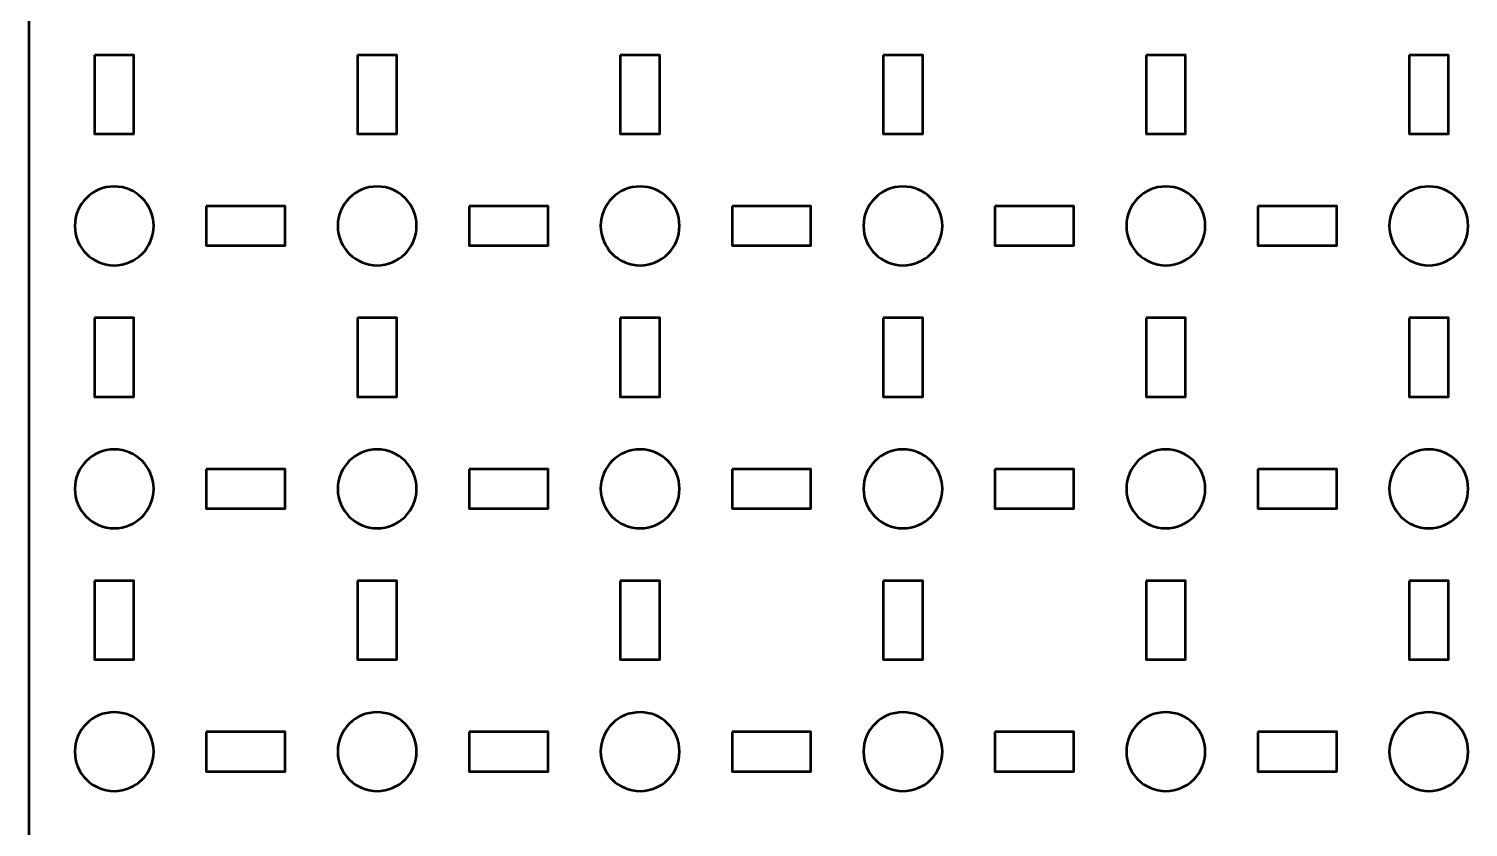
# Model space of a CAD drawing. Header units: centimetres. Extents: x -24.2 to 3.2, y -28.5 to 40.7.
# Drawn here: x -24.15 to -13.2, y 19.42 to 25.5 of the extents above; entities that cross this region are included whole.
import ezdxf

# ---------------------------------------------------------------- set-up
doc = ezdxf.new("R2010")
doc.units = ezdxf.units.CM
doc.header["$MEASUREMENT"] = 0
doc.layers.add('Layer 1', color=7, linetype='Continuous')

msp = doc.modelspace()

# ---------------------------------------------------------------- linework, layer by layer
at = {"layer": 'Layer 1', "lineweight": 53}
for points, knots in [([(-23.65008, 40.65002), (-23.65008, 40.65002), (2.6499, 40.65002), (2.6499, 40.65002), (2.6499, 40.65002), (2.9269, 40.65002), (3.14985, 40.42693), (3.14985, 40.14993), (3.14985, 40.14993), (3.14985, 40.14993), (3.14985, 13.84995), (3.14985, 13.84995), (3.14985, 13.84995), (3.14985, 13.57295), (2.9269, 13.35), (2.6499, 13.35), (2.6499, 13.35), (2.6499, 13.35), (-23.65008, 13.35), (-23.65008, 13.35), (-23.65008, 13.35), (-23.92708, 13.35), (-24.15017, 13.57295), (-24.15017, 13.84995), (-24.15017, 13.84995), (-24.15017, 13.84995), (-24.15017, 40.14993), (-24.15017, 40.14993), (-24.15017, 40.14993), (-24.15017, 40.42693), (-23.92708, 40.65002), (-23.65008, 40.65002)], [0, 0, 0, 0, 0.125, 0.125, 0.125, 0.125, 0.25, 0.25, 0.25, 0.25, 0.375, 0.375, 0.375, 0.375, 0.5, 0.5, 0.5, 0.5, 0.625, 0.625, 0.625, 0.625, 0.75, 0.75, 0.75, 0.75, 0.875, 0.875, 0.875, 0.875, 1, 1, 1, 1]), ([(-23.65008, 25.29992), (-23.65008, 25.29992), (-23.35007, 25.29992), (-23.35007, 25.29992), (-23.35007, 25.29992), (-23.35007, 25.29992), (-23.35007, 24.69992), (-23.35007, 24.69992), (-23.35007, 24.69992), (-23.35007, 24.69992), (-23.65008, 24.69992), (-23.65008, 24.69992), (-23.65008, 24.69992), (-23.65008, 24.69992), (-23.65008, 25.29992), (-23.65008, 25.29992)], [0, 0, 0, 0, 0.25, 0.25, 0.25, 0.25, 0.5, 0.5, 0.5, 0.5, 0.75, 0.75, 0.75, 0.75, 1, 1, 1, 1]), ([(-21.65014, 25.29992), (-21.65014, 25.29992), (-21.35014, 25.29992), (-21.35014, 25.29992), (-21.35014, 25.29992), (-21.35014, 25.29992), (-21.35014, 24.69992), (-21.35014, 24.69992), (-21.35014, 24.69992), (-21.35014, 24.69992), (-21.65014, 24.69992), (-21.65014, 24.69992), (-21.65014, 24.69992), (-21.65014, 24.69992), (-21.65014, 25.29992), (-21.65014, 25.29992)], [0, 0, 0, 0, 0.25, 0.25, 0.25, 0.25, 0.5, 0.5, 0.5, 0.5, 0.75, 0.75, 0.75, 0.75, 1, 1, 1, 1]), ([(-19.65021, 25.29992), (-19.65021, 25.29992), (-19.35021, 25.29992), (-19.35021, 25.29992), (-19.35021, 25.29992), (-19.35021, 25.29992), (-19.35021, 24.69992), (-19.35021, 24.69992), (-19.35021, 24.69992), (-19.35021, 24.69992), (-19.65021, 24.69992), (-19.65021, 24.69992), (-19.65021, 24.69992), (-19.65021, 24.69992), (-19.65021, 25.29992), (-19.65021, 25.29992)], [0, 0, 0, 0, 0.25, 0.25, 0.25, 0.25, 0.5, 0.5, 0.5, 0.5, 0.75, 0.75, 0.75, 0.75, 1, 1, 1, 1]), ([(-17.6501, 25.29992), (-17.6501, 25.29992), (-17.3501, 25.29992), (-17.3501, 25.29992), (-17.3501, 25.29992), (-17.3501, 25.29992), (-17.3501, 24.69992), (-17.3501, 24.69992), (-17.3501, 24.69992), (-17.3501, 24.69992), (-17.6501, 24.69992), (-17.6501, 24.69992), (-17.6501, 24.69992), (-17.6501, 24.69992), (-17.6501, 25.29992), (-17.6501, 25.29992)], [0, 0, 0, 0, 0.25, 0.25, 0.25, 0.25, 0.5, 0.5, 0.5, 0.5, 0.75, 0.75, 0.75, 0.75, 1, 1, 1, 1]), ([(-15.65017, 25.29992), (-15.65017, 25.29992), (-15.35017, 25.29992), (-15.35017, 25.29992), (-15.35017, 25.29992), (-15.35017, 25.29992), (-15.35017, 24.69992), (-15.35017, 24.69992), (-15.35017, 24.69992), (-15.35017, 24.69992), (-15.65017, 24.69992), (-15.65017, 24.69992), (-15.65017, 24.69992), (-15.65017, 24.69992), (-15.65017, 25.29992), (-15.65017, 25.29992)], [0, 0, 0, 0, 0.25, 0.25, 0.25, 0.25, 0.5, 0.5, 0.5, 0.5, 0.75, 0.75, 0.75, 0.75, 1, 1, 1, 1]), ([(-13.65006, 25.29992), (-13.65006, 25.29992), (-13.35006, 25.29992), (-13.35006, 25.29992), (-13.35006, 25.29992), (-13.35006, 25.29992), (-13.35006, 24.69992), (-13.35006, 24.69992), (-13.35006, 24.69992), (-13.35006, 24.69992), (-13.65006, 24.69992), (-13.65006, 24.69992), (-13.65006, 24.69992), (-13.65006, 24.69992), (-13.65006, 25.29992), (-13.65006, 25.29992)], [0, 0, 0, 0, 0.25, 0.25, 0.25, 0.25, 0.5, 0.5, 0.5, 0.5, 0.75, 0.75, 0.75, 0.75, 1, 1, 1, 1]), ([(-23.20014, 24.00001), (-23.20014, 23.83424), (-23.33437, 23.7), (-23.50014, 23.7), (-23.50014, 23.7), (-23.66581, 23.7), (-23.80015, 23.83424), (-23.80015, 24.00001), (-23.80015, 24.00001), (-23.80015, 24.16567), (-23.66581, 24.30001), (-23.50014, 24.30001), (-23.50014, 24.30001), (-23.33437, 24.30001), (-23.20014, 24.16567), (-23.20014, 24.00001)], [0, 0, 0, 0, 0.25, 0.25, 0.25, 0.25, 0.5, 0.5, 0.5, 0.5, 0.75, 0.75, 0.75, 0.75, 1, 1, 1, 1]), ([(-21.20007, 24.00001), (-21.20007, 23.83424), (-21.33444, 23.7), (-21.50007, 23.7), (-21.50007, 23.7), (-21.66584, 23.7), (-21.80007, 23.83424), (-21.80007, 24.00001), (-21.80007, 24.00001), (-21.80007, 24.16567), (-21.66584, 24.30001), (-21.50007, 24.30001), (-21.50007, 24.30001), (-21.33444, 24.30001), (-21.20007, 24.16567), (-21.20007, 24.00001)], [0, 0, 0, 0, 0.25, 0.25, 0.25, 0.25, 0.5, 0.5, 0.5, 0.5, 0.75, 0.75, 0.75, 0.75, 1, 1, 1, 1]), ([(-19.20014, 24.00001), (-19.20014, 23.83424), (-19.33447, 23.7), (-19.50014, 23.7), (-19.50014, 23.7), (-19.66577, 23.7), (-19.80014, 23.83424), (-19.80014, 24.00001), (-19.80014, 24.00001), (-19.80014, 24.16567), (-19.66577, 24.30001), (-19.50014, 24.30001), (-19.50014, 24.30001), (-19.33447, 24.30001), (-19.20014, 24.16567), (-19.20014, 24.00001)], [0, 0, 0, 0, 0.25, 0.25, 0.25, 0.25, 0.5, 0.5, 0.5, 0.5, 0.75, 0.75, 0.75, 0.75, 1, 1, 1, 1]), ([(-17.20017, 24.00001), (-17.20017, 23.83424), (-17.3344, 23.7), (-17.50017, 23.7), (-17.50017, 23.7), (-17.66584, 23.7), (-17.80017, 23.83424), (-17.80017, 24.00001), (-17.80017, 24.00001), (-17.80017, 24.16567), (-17.66584, 24.30001), (-17.50017, 24.30001), (-17.50017, 24.30001), (-17.3344, 24.30001), (-17.20017, 24.16567), (-17.20017, 24.00001)], [0, 0, 0, 0, 0.25, 0.25, 0.25, 0.25, 0.5, 0.5, 0.5, 0.5, 0.75, 0.75, 0.75, 0.75, 1, 1, 1, 1]), ([(-15.2001, 24.00001), (-15.2001, 23.83424), (-15.33447, 23.7), (-15.5001, 23.7), (-15.5001, 23.7), (-15.66587, 23.7), (-15.8001, 23.83424), (-15.8001, 24.00001), (-15.8001, 24.00001), (-15.8001, 24.16567), (-15.66587, 24.30001), (-15.5001, 24.30001), (-15.5001, 24.30001), (-15.33447, 24.30001), (-15.2001, 24.16567), (-15.2001, 24.00001)], [0, 0, 0, 0, 0.25, 0.25, 0.25, 0.25, 0.5, 0.5, 0.5, 0.5, 0.75, 0.75, 0.75, 0.75, 1, 1, 1, 1]), ([(-13.20016, 24.00001), (-13.20016, 23.83424), (-13.3345, 23.7), (-13.50013, 23.7), (-13.50013, 23.7), (-13.66579, 23.7), (-13.80013, 23.83424), (-13.80013, 24.00001), (-13.80013, 24.00001), (-13.80013, 24.16567), (-13.66579, 24.30001), (-13.50013, 24.30001), (-13.50013, 24.30001), (-13.3345, 24.30001), (-13.20016, 24.16567), (-13.20016, 24.00001)], [0, 0, 0, 0, 0.25, 0.25, 0.25, 0.25, 0.5, 0.5, 0.5, 0.5, 0.75, 0.75, 0.75, 0.75, 1, 1, 1, 1]), ([(-22.80013, 24.14994), (-22.80013, 24.14994), (-22.20012, 24.14994), (-22.20012, 24.14994), (-22.20012, 24.14994), (-22.20012, 24.14994), (-22.20012, 23.84993), (-22.20012, 23.84993), (-22.20012, 23.84993), (-22.20012, 23.84993), (-22.80013, 23.84993), (-22.80013, 23.84993), (-22.80013, 23.84993), (-22.80013, 23.84993), (-22.80013, 24.14994), (-22.80013, 24.14994)], [0, 0, 0, 0, 0.25, 0.25, 0.25, 0.25, 0.5, 0.5, 0.5, 0.5, 0.75, 0.75, 0.75, 0.75, 1, 1, 1, 1]), ([(-20.80016, 24.14994), (-20.80016, 24.14994), (-20.20016, 24.14994), (-20.20016, 24.14994), (-20.20016, 24.14994), (-20.20016, 24.14994), (-20.20016, 23.84993), (-20.20016, 23.84993), (-20.20016, 23.84993), (-20.20016, 23.84993), (-20.80016, 23.84993), (-20.80016, 23.84993), (-20.80016, 23.84993), (-20.80016, 23.84993), (-20.80016, 24.14994), (-20.80016, 24.14994)], [0, 0, 0, 0, 0.25, 0.25, 0.25, 0.25, 0.5, 0.5, 0.5, 0.5, 0.75, 0.75, 0.75, 0.75, 1, 1, 1, 1]), ([(-18.80009, 24.14994), (-18.80009, 24.14994), (-18.20008, 24.14994), (-18.20008, 24.14994), (-18.20008, 24.14994), (-18.20008, 24.14994), (-18.20008, 23.84993), (-18.20008, 23.84993), (-18.20008, 23.84993), (-18.20008, 23.84993), (-18.80009, 23.84993), (-18.80009, 23.84993), (-18.80009, 23.84993), (-18.80009, 23.84993), (-18.80009, 24.14994), (-18.80009, 24.14994)], [0, 0, 0, 0, 0.25, 0.25, 0.25, 0.25, 0.5, 0.5, 0.5, 0.5, 0.75, 0.75, 0.75, 0.75, 1, 1, 1, 1]), ([(-16.80012, 24.14994), (-16.80012, 24.14994), (-16.20011, 24.14994), (-16.20011, 24.14994), (-16.20011, 24.14994), (-16.20011, 24.14994), (-16.20011, 23.84993), (-16.20011, 23.84993), (-16.20011, 23.84993), (-16.20011, 23.84993), (-16.80012, 23.84993), (-16.80012, 23.84993), (-16.80012, 23.84993), (-16.80012, 23.84993), (-16.80012, 24.14994), (-16.80012, 24.14994)], [0, 0, 0, 0, 0.25, 0.25, 0.25, 0.25, 0.5, 0.5, 0.5, 0.5, 0.75, 0.75, 0.75, 0.75, 1, 1, 1, 1]), ([(-14.80019, 24.14994), (-14.80019, 24.14994), (-14.20018, 24.14994), (-14.20018, 24.14994), (-14.20018, 24.14994), (-14.20018, 24.14994), (-14.20018, 23.84993), (-14.20018, 23.84993), (-14.20018, 23.84993), (-14.20018, 23.84993), (-14.80019, 23.84993), (-14.80019, 23.84993), (-14.80019, 23.84993), (-14.80019, 23.84993), (-14.80019, 24.14994), (-14.80019, 24.14994)], [0, 0, 0, 0, 0.25, 0.25, 0.25, 0.25, 0.5, 0.5, 0.5, 0.5, 0.75, 0.75, 0.75, 0.75, 1, 1, 1, 1]), ([(-23.65008, 23.29999), (-23.65008, 23.29999), (-23.35007, 23.29999), (-23.35007, 23.29999), (-23.35007, 23.29999), (-23.35007, 23.29999), (-23.35007, 22.69998), (-23.35007, 22.69998), (-23.35007, 22.69998), (-23.35007, 22.69998), (-23.65008, 22.69998), (-23.65008, 22.69998), (-23.65008, 22.69998), (-23.65008, 22.69998), (-23.65008, 23.29999), (-23.65008, 23.29999)], [0, 0, 0, 0, 0.25, 0.25, 0.25, 0.25, 0.5, 0.5, 0.5, 0.5, 0.75, 0.75, 0.75, 0.75, 1, 1, 1, 1]), ([(-21.65014, 23.29999), (-21.65014, 23.29999), (-21.35014, 23.29999), (-21.35014, 23.29999), (-21.35014, 23.29999), (-21.35014, 23.29999), (-21.35014, 22.69998), (-21.35014, 22.69998), (-21.35014, 22.69998), (-21.35014, 22.69998), (-21.65014, 22.69998), (-21.65014, 22.69998), (-21.65014, 22.69998), (-21.65014, 22.69998), (-21.65014, 23.29999), (-21.65014, 23.29999)], [0, 0, 0, 0, 0.25, 0.25, 0.25, 0.25, 0.5, 0.5, 0.5, 0.5, 0.75, 0.75, 0.75, 0.75, 1, 1, 1, 1]), ([(-19.65021, 23.29999), (-19.65021, 23.29999), (-19.35021, 23.29999), (-19.35021, 23.29999), (-19.35021, 23.29999), (-19.35021, 23.29999), (-19.35021, 22.69998), (-19.35021, 22.69998), (-19.35021, 22.69998), (-19.35021, 22.69998), (-19.65021, 22.69998), (-19.65021, 22.69998), (-19.65021, 22.69998), (-19.65021, 22.69998), (-19.65021, 23.29999), (-19.65021, 23.29999)], [0, 0, 0, 0, 0.25, 0.25, 0.25, 0.25, 0.5, 0.5, 0.5, 0.5, 0.75, 0.75, 0.75, 0.75, 1, 1, 1, 1]), ([(-17.6501, 23.29999), (-17.6501, 23.29999), (-17.3501, 23.29999), (-17.3501, 23.29999), (-17.3501, 23.29999), (-17.3501, 23.29999), (-17.3501, 22.69998), (-17.3501, 22.69998), (-17.3501, 22.69998), (-17.3501, 22.69998), (-17.6501, 22.69998), (-17.6501, 22.69998), (-17.6501, 22.69998), (-17.6501, 22.69998), (-17.6501, 23.29999), (-17.6501, 23.29999)], [0, 0, 0, 0, 0.25, 0.25, 0.25, 0.25, 0.5, 0.5, 0.5, 0.5, 0.75, 0.75, 0.75, 0.75, 1, 1, 1, 1]), ([(-15.65017, 23.29999), (-15.65017, 23.29999), (-15.35017, 23.29999), (-15.35017, 23.29999), (-15.35017, 23.29999), (-15.35017, 23.29999), (-15.35017, 22.69998), (-15.35017, 22.69998), (-15.35017, 22.69998), (-15.35017, 22.69998), (-15.65017, 22.69998), (-15.65017, 22.69998), (-15.65017, 22.69998), (-15.65017, 22.69998), (-15.65017, 23.29999), (-15.65017, 23.29999)], [0, 0, 0, 0, 0.25, 0.25, 0.25, 0.25, 0.5, 0.5, 0.5, 0.5, 0.75, 0.75, 0.75, 0.75, 1, 1, 1, 1]), ([(-13.65006, 23.29999), (-13.65006, 23.29999), (-13.35006, 23.29999), (-13.35006, 23.29999), (-13.35006, 23.29999), (-13.35006, 23.29999), (-13.35006, 22.69998), (-13.35006, 22.69998), (-13.35006, 22.69998), (-13.35006, 22.69998), (-13.65006, 22.69998), (-13.65006, 22.69998), (-13.65006, 22.69998), (-13.65006, 22.69998), (-13.65006, 23.29999), (-13.65006, 23.29999)], [0, 0, 0, 0, 0.25, 0.25, 0.25, 0.25, 0.5, 0.5, 0.5, 0.5, 0.75, 0.75, 0.75, 0.75, 1, 1, 1, 1]), ([(-23.20014, 21.99993), (-23.20014, 21.8343), (-23.33437, 21.69993), (-23.50014, 21.69993), (-23.50014, 21.69993), (-23.66581, 21.69993), (-23.80015, 21.8343), (-23.80015, 21.99993), (-23.80015, 21.99993), (-23.80015, 22.1657), (-23.66581, 22.29993), (-23.50014, 22.29993), (-23.50014, 22.29993), (-23.33437, 22.29993), (-23.20014, 22.1657), (-23.20014, 21.99993)], [0, 0, 0, 0, 0.25, 0.25, 0.25, 0.25, 0.5, 0.5, 0.5, 0.5, 0.75, 0.75, 0.75, 0.75, 1, 1, 1, 1]), ([(-21.20007, 21.99993), (-21.20007, 21.8343), (-21.33444, 21.69993), (-21.50007, 21.69993), (-21.50007, 21.69993), (-21.66584, 21.69993), (-21.80007, 21.8343), (-21.80007, 21.99993), (-21.80007, 21.99993), (-21.80007, 22.1657), (-21.66584, 22.29993), (-21.50007, 22.29993), (-21.50007, 22.29993), (-21.33444, 22.29993), (-21.20007, 22.1657), (-21.20007, 21.99993)], [0, 0, 0, 0, 0.25, 0.25, 0.25, 0.25, 0.5, 0.5, 0.5, 0.5, 0.75, 0.75, 0.75, 0.75, 1, 1, 1, 1]), ([(-19.20014, 21.99993), (-19.20014, 21.8343), (-19.33447, 21.69993), (-19.50014, 21.69993), (-19.50014, 21.69993), (-19.66577, 21.69993), (-19.80014, 21.8343), (-19.80014, 21.99993), (-19.80014, 21.99993), (-19.80014, 22.1657), (-19.66577, 22.29993), (-19.50014, 22.29993), (-19.50014, 22.29993), (-19.33447, 22.29993), (-19.20014, 22.1657), (-19.20014, 21.99993)], [0, 0, 0, 0, 0.25, 0.25, 0.25, 0.25, 0.5, 0.5, 0.5, 0.5, 0.75, 0.75, 0.75, 0.75, 1, 1, 1, 1]), ([(-17.20017, 21.99993), (-17.20017, 21.8343), (-17.3344, 21.69993), (-17.50017, 21.69993), (-17.50017, 21.69993), (-17.66584, 21.69993), (-17.80017, 21.8343), (-17.80017, 21.99993), (-17.80017, 21.99993), (-17.80017, 22.1657), (-17.66584, 22.29993), (-17.50017, 22.29993), (-17.50017, 22.29993), (-17.3344, 22.29993), (-17.20017, 22.1657), (-17.20017, 21.99993)], [0, 0, 0, 0, 0.25, 0.25, 0.25, 0.25, 0.5, 0.5, 0.5, 0.5, 0.75, 0.75, 0.75, 0.75, 1, 1, 1, 1]), ([(-15.2001, 21.99993), (-15.2001, 21.8343), (-15.33447, 21.69993), (-15.5001, 21.69993), (-15.5001, 21.69993), (-15.66587, 21.69993), (-15.8001, 21.8343), (-15.8001, 21.99993), (-15.8001, 21.99993), (-15.8001, 22.1657), (-15.66587, 22.29993), (-15.5001, 22.29993), (-15.5001, 22.29993), (-15.33447, 22.29993), (-15.2001, 22.1657), (-15.2001, 21.99993)], [0, 0, 0, 0, 0.25, 0.25, 0.25, 0.25, 0.5, 0.5, 0.5, 0.5, 0.75, 0.75, 0.75, 0.75, 1, 1, 1, 1]), ([(-13.20016, 21.99993), (-13.20016, 21.8343), (-13.3345, 21.69993), (-13.50013, 21.69993), (-13.50013, 21.69993), (-13.66579, 21.69993), (-13.80013, 21.8343), (-13.80013, 21.99993), (-13.80013, 21.99993), (-13.80013, 22.1657), (-13.66579, 22.29993), (-13.50013, 22.29993), (-13.50013, 22.29993), (-13.3345, 22.29993), (-13.20016, 22.1657), (-13.20016, 21.99993)], [0, 0, 0, 0, 0.25, 0.25, 0.25, 0.25, 0.5, 0.5, 0.5, 0.5, 0.75, 0.75, 0.75, 0.75, 1, 1, 1, 1]), ([(-22.80013, 22.15), (-22.80013, 22.15), (-22.20012, 22.15), (-22.20012, 22.15), (-22.20012, 22.15), (-22.20012, 22.15), (-22.20012, 21.85), (-22.20012, 21.85), (-22.20012, 21.85), (-22.20012, 21.85), (-22.80013, 21.85), (-22.80013, 21.85), (-22.80013, 21.85), (-22.80013, 21.85), (-22.80013, 22.15), (-22.80013, 22.15)], [0, 0, 0, 0, 0.25, 0.25, 0.25, 0.25, 0.5, 0.5, 0.5, 0.5, 0.75, 0.75, 0.75, 0.75, 1, 1, 1, 1]), ([(-20.80016, 22.15), (-20.80016, 22.15), (-20.20016, 22.15), (-20.20016, 22.15), (-20.20016, 22.15), (-20.20016, 22.15), (-20.20016, 21.85), (-20.20016, 21.85), (-20.20016, 21.85), (-20.20016, 21.85), (-20.80016, 21.85), (-20.80016, 21.85), (-20.80016, 21.85), (-20.80016, 21.85), (-20.80016, 22.15), (-20.80016, 22.15)], [0, 0, 0, 0, 0.25, 0.25, 0.25, 0.25, 0.5, 0.5, 0.5, 0.5, 0.75, 0.75, 0.75, 0.75, 1, 1, 1, 1]), ([(-18.80009, 22.15), (-18.80009, 22.15), (-18.20008, 22.15), (-18.20008, 22.15), (-18.20008, 22.15), (-18.20008, 22.15), (-18.20008, 21.85), (-18.20008, 21.85), (-18.20008, 21.85), (-18.20008, 21.85), (-18.80009, 21.85), (-18.80009, 21.85), (-18.80009, 21.85), (-18.80009, 21.85), (-18.80009, 22.15), (-18.80009, 22.15)], [0, 0, 0, 0, 0.25, 0.25, 0.25, 0.25, 0.5, 0.5, 0.5, 0.5, 0.75, 0.75, 0.75, 0.75, 1, 1, 1, 1]), ([(-16.80012, 22.15), (-16.80012, 22.15), (-16.20011, 22.15), (-16.20011, 22.15), (-16.20011, 22.15), (-16.20011, 22.15), (-16.20011, 21.85), (-16.20011, 21.85), (-16.20011, 21.85), (-16.20011, 21.85), (-16.80012, 21.85), (-16.80012, 21.85), (-16.80012, 21.85), (-16.80012, 21.85), (-16.80012, 22.15), (-16.80012, 22.15)], [0, 0, 0, 0, 0.25, 0.25, 0.25, 0.25, 0.5, 0.5, 0.5, 0.5, 0.75, 0.75, 0.75, 0.75, 1, 1, 1, 1]), ([(-14.80019, 22.15), (-14.80019, 22.15), (-14.20018, 22.15), (-14.20018, 22.15), (-14.20018, 22.15), (-14.20018, 22.15), (-14.20018, 21.85), (-14.20018, 21.85), (-14.20018, 21.85), (-14.20018, 21.85), (-14.80019, 21.85), (-14.80019, 21.85), (-14.80019, 21.85), (-14.80019, 21.85), (-14.80019, 22.15), (-14.80019, 22.15)], [0, 0, 0, 0, 0.25, 0.25, 0.25, 0.25, 0.5, 0.5, 0.5, 0.5, 0.75, 0.75, 0.75, 0.75, 1, 1, 1, 1]), ([(-23.65008, 21.30002), (-23.65008, 21.30002), (-23.35007, 21.30002), (-23.35007, 21.30002), (-23.35007, 21.30002), (-23.35007, 21.30002), (-23.35007, 20.70002), (-23.35007, 20.70002), (-23.35007, 20.70002), (-23.35007, 20.70002), (-23.65008, 20.70002), (-23.65008, 20.70002), (-23.65008, 20.70002), (-23.65008, 20.70002), (-23.65008, 21.30002), (-23.65008, 21.30002)], [0, 0, 0, 0, 0.25, 0.25, 0.25, 0.25, 0.5, 0.5, 0.5, 0.5, 0.75, 0.75, 0.75, 0.75, 1, 1, 1, 1]), ([(-21.65014, 21.30002), (-21.65014, 21.30002), (-21.35014, 21.30002), (-21.35014, 21.30002), (-21.35014, 21.30002), (-21.35014, 21.30002), (-21.35014, 20.70002), (-21.35014, 20.70002), (-21.35014, 20.70002), (-21.35014, 20.70002), (-21.65014, 20.70002), (-21.65014, 20.70002), (-21.65014, 20.70002), (-21.65014, 20.70002), (-21.65014, 21.30002), (-21.65014, 21.30002)], [0, 0, 0, 0, 0.25, 0.25, 0.25, 0.25, 0.5, 0.5, 0.5, 0.5, 0.75, 0.75, 0.75, 0.75, 1, 1, 1, 1]), ([(-19.65021, 21.30002), (-19.65021, 21.30002), (-19.35021, 21.30002), (-19.35021, 21.30002), (-19.35021, 21.30002), (-19.35021, 21.30002), (-19.35021, 20.70002), (-19.35021, 20.70002), (-19.35021, 20.70002), (-19.35021, 20.70002), (-19.65021, 20.70002), (-19.65021, 20.70002), (-19.65021, 20.70002), (-19.65021, 20.70002), (-19.65021, 21.30002), (-19.65021, 21.30002)], [0, 0, 0, 0, 0.25, 0.25, 0.25, 0.25, 0.5, 0.5, 0.5, 0.5, 0.75, 0.75, 0.75, 0.75, 1, 1, 1, 1]), ([(-17.6501, 21.30002), (-17.6501, 21.30002), (-17.3501, 21.30002), (-17.3501, 21.30002), (-17.3501, 21.30002), (-17.3501, 21.30002), (-17.3501, 20.70002), (-17.3501, 20.70002), (-17.3501, 20.70002), (-17.3501, 20.70002), (-17.6501, 20.70002), (-17.6501, 20.70002), (-17.6501, 20.70002), (-17.6501, 20.70002), (-17.6501, 21.30002), (-17.6501, 21.30002)], [0, 0, 0, 0, 0.25, 0.25, 0.25, 0.25, 0.5, 0.5, 0.5, 0.5, 0.75, 0.75, 0.75, 0.75, 1, 1, 1, 1]), ([(-15.65017, 21.30002), (-15.65017, 21.30002), (-15.35017, 21.30002), (-15.35017, 21.30002), (-15.35017, 21.30002), (-15.35017, 21.30002), (-15.35017, 20.70002), (-15.35017, 20.70002), (-15.35017, 20.70002), (-15.35017, 20.70002), (-15.65017, 20.70002), (-15.65017, 20.70002), (-15.65017, 20.70002), (-15.65017, 20.70002), (-15.65017, 21.30002), (-15.65017, 21.30002)], [0, 0, 0, 0, 0.25, 0.25, 0.25, 0.25, 0.5, 0.5, 0.5, 0.5, 0.75, 0.75, 0.75, 0.75, 1, 1, 1, 1]), ([(-13.65006, 21.30002), (-13.65006, 21.30002), (-13.35006, 21.30002), (-13.35006, 21.30002), (-13.35006, 21.30002), (-13.35006, 21.30002), (-13.35006, 20.70002), (-13.35006, 20.70002), (-13.35006, 20.70002), (-13.35006, 20.70002), (-13.65006, 20.70002), (-13.65006, 20.70002), (-13.65006, 20.70002), (-13.65006, 20.70002), (-13.65006, 21.30002), (-13.65006, 21.30002)], [0, 0, 0, 0, 0.25, 0.25, 0.25, 0.25, 0.5, 0.5, 0.5, 0.5, 0.75, 0.75, 0.75, 0.75, 1, 1, 1, 1]), ([(-23.20014, 20), (-23.20014, 19.83433), (-23.33437, 19.7), (-23.50014, 19.7), (-23.50014, 19.7), (-23.66581, 19.7), (-23.80015, 19.83433), (-23.80015, 20), (-23.80015, 20), (-23.80015, 20.16563), (-23.66581, 20.3), (-23.50014, 20.3), (-23.50014, 20.3), (-23.33437, 20.3), (-23.20014, 20.16563), (-23.20014, 20)], [0, 0, 0, 0, 0.25, 0.25, 0.25, 0.25, 0.5, 0.5, 0.5, 0.5, 0.75, 0.75, 0.75, 0.75, 1, 1, 1, 1]), ([(-21.20007, 20), (-21.20007, 19.83433), (-21.33444, 19.7), (-21.50007, 19.7), (-21.50007, 19.7), (-21.66584, 19.7), (-21.80007, 19.83433), (-21.80007, 20), (-21.80007, 20), (-21.80007, 20.16563), (-21.66584, 20.3), (-21.50007, 20.3), (-21.50007, 20.3), (-21.33444, 20.3), (-21.20007, 20.16563), (-21.20007, 20)], [0, 0, 0, 0, 0.25, 0.25, 0.25, 0.25, 0.5, 0.5, 0.5, 0.5, 0.75, 0.75, 0.75, 0.75, 1, 1, 1, 1]), ([(-19.20014, 20), (-19.20014, 19.83433), (-19.33447, 19.7), (-19.50014, 19.7), (-19.50014, 19.7), (-19.66577, 19.7), (-19.80014, 19.83433), (-19.80014, 20), (-19.80014, 20), (-19.80014, 20.16563), (-19.66577, 20.3), (-19.50014, 20.3), (-19.50014, 20.3), (-19.33447, 20.3), (-19.20014, 20.16563), (-19.20014, 20)], [0, 0, 0, 0, 0.25, 0.25, 0.25, 0.25, 0.5, 0.5, 0.5, 0.5, 0.75, 0.75, 0.75, 0.75, 1, 1, 1, 1]), ([(-17.20017, 20), (-17.20017, 19.83433), (-17.3344, 19.7), (-17.50017, 19.7), (-17.50017, 19.7), (-17.66584, 19.7), (-17.80017, 19.83433), (-17.80017, 20), (-17.80017, 20), (-17.80017, 20.16563), (-17.66584, 20.3), (-17.50017, 20.3), (-17.50017, 20.3), (-17.3344, 20.3), (-17.20017, 20.16563), (-17.20017, 20)], [0, 0, 0, 0, 0.25, 0.25, 0.25, 0.25, 0.5, 0.5, 0.5, 0.5, 0.75, 0.75, 0.75, 0.75, 1, 1, 1, 1]), ([(-15.2001, 20), (-15.2001, 19.83433), (-15.33447, 19.7), (-15.5001, 19.7), (-15.5001, 19.7), (-15.66587, 19.7), (-15.8001, 19.83433), (-15.8001, 20), (-15.8001, 20), (-15.8001, 20.16563), (-15.66587, 20.3), (-15.5001, 20.3), (-15.5001, 20.3), (-15.33447, 20.3), (-15.2001, 20.16563), (-15.2001, 20)], [0, 0, 0, 0, 0.25, 0.25, 0.25, 0.25, 0.5, 0.5, 0.5, 0.5, 0.75, 0.75, 0.75, 0.75, 1, 1, 1, 1]), ([(-13.20016, 20), (-13.20016, 19.83433), (-13.3345, 19.7), (-13.50013, 19.7), (-13.50013, 19.7), (-13.66579, 19.7), (-13.80013, 19.83433), (-13.80013, 20), (-13.80013, 20), (-13.80013, 20.16563), (-13.66579, 20.3), (-13.50013, 20.3), (-13.50013, 20.3), (-13.3345, 20.3), (-13.20016, 20.16563), (-13.20016, 20)], [0, 0, 0, 0, 0.25, 0.25, 0.25, 0.25, 0.5, 0.5, 0.5, 0.5, 0.75, 0.75, 0.75, 0.75, 1, 1, 1, 1]), ([(-22.80013, 20.14993), (-22.80013, 20.14993), (-22.20012, 20.14993), (-22.20012, 20.14993), (-22.20012, 20.14993), (-22.20012, 20.14993), (-22.20012, 19.84993), (-22.20012, 19.84993), (-22.20012, 19.84993), (-22.20012, 19.84993), (-22.80013, 19.84993), (-22.80013, 19.84993), (-22.80013, 19.84993), (-22.80013, 19.84993), (-22.80013, 20.14993), (-22.80013, 20.14993)], [0, 0, 0, 0, 0.25, 0.25, 0.25, 0.25, 0.5, 0.5, 0.5, 0.5, 0.75, 0.75, 0.75, 0.75, 1, 1, 1, 1]), ([(-20.80016, 20.14993), (-20.80016, 20.14993), (-20.20016, 20.14993), (-20.20016, 20.14993), (-20.20016, 20.14993), (-20.20016, 20.14993), (-20.20016, 19.84993), (-20.20016, 19.84993), (-20.20016, 19.84993), (-20.20016, 19.84993), (-20.80016, 19.84993), (-20.80016, 19.84993), (-20.80016, 19.84993), (-20.80016, 19.84993), (-20.80016, 20.14993), (-20.80016, 20.14993)], [0, 0, 0, 0, 0.25, 0.25, 0.25, 0.25, 0.5, 0.5, 0.5, 0.5, 0.75, 0.75, 0.75, 0.75, 1, 1, 1, 1]), ([(-18.80009, 20.14993), (-18.80009, 20.14993), (-18.20008, 20.14993), (-18.20008, 20.14993), (-18.20008, 20.14993), (-18.20008, 20.14993), (-18.20008, 19.84993), (-18.20008, 19.84993), (-18.20008, 19.84993), (-18.20008, 19.84993), (-18.80009, 19.84993), (-18.80009, 19.84993), (-18.80009, 19.84993), (-18.80009, 19.84993), (-18.80009, 20.14993), (-18.80009, 20.14993)], [0, 0, 0, 0, 0.25, 0.25, 0.25, 0.25, 0.5, 0.5, 0.5, 0.5, 0.75, 0.75, 0.75, 0.75, 1, 1, 1, 1]), ([(-16.80012, 20.14993), (-16.80012, 20.14993), (-16.20011, 20.14993), (-16.20011, 20.14993), (-16.20011, 20.14993), (-16.20011, 20.14993), (-16.20011, 19.84993), (-16.20011, 19.84993), (-16.20011, 19.84993), (-16.20011, 19.84993), (-16.80012, 19.84993), (-16.80012, 19.84993), (-16.80012, 19.84993), (-16.80012, 19.84993), (-16.80012, 20.14993), (-16.80012, 20.14993)], [0, 0, 0, 0, 0.25, 0.25, 0.25, 0.25, 0.5, 0.5, 0.5, 0.5, 0.75, 0.75, 0.75, 0.75, 1, 1, 1, 1]), ([(-14.80019, 20.14993), (-14.80019, 20.14993), (-14.20018, 20.14993), (-14.20018, 20.14993), (-14.20018, 20.14993), (-14.20018, 20.14993), (-14.20018, 19.84993), (-14.20018, 19.84993), (-14.20018, 19.84993), (-14.20018, 19.84993), (-14.80019, 19.84993), (-14.80019, 19.84993), (-14.80019, 19.84993), (-14.80019, 19.84993), (-14.80019, 20.14993), (-14.80019, 20.14993)], [0, 0, 0, 0, 0.25, 0.25, 0.25, 0.25, 0.5, 0.5, 0.5, 0.5, 0.75, 0.75, 0.75, 0.75, 1, 1, 1, 1])]:
    msp.add_open_spline(points, degree=3, knots=knots, dxfattribs=at)

doc.saveas('drawing.dxf')
